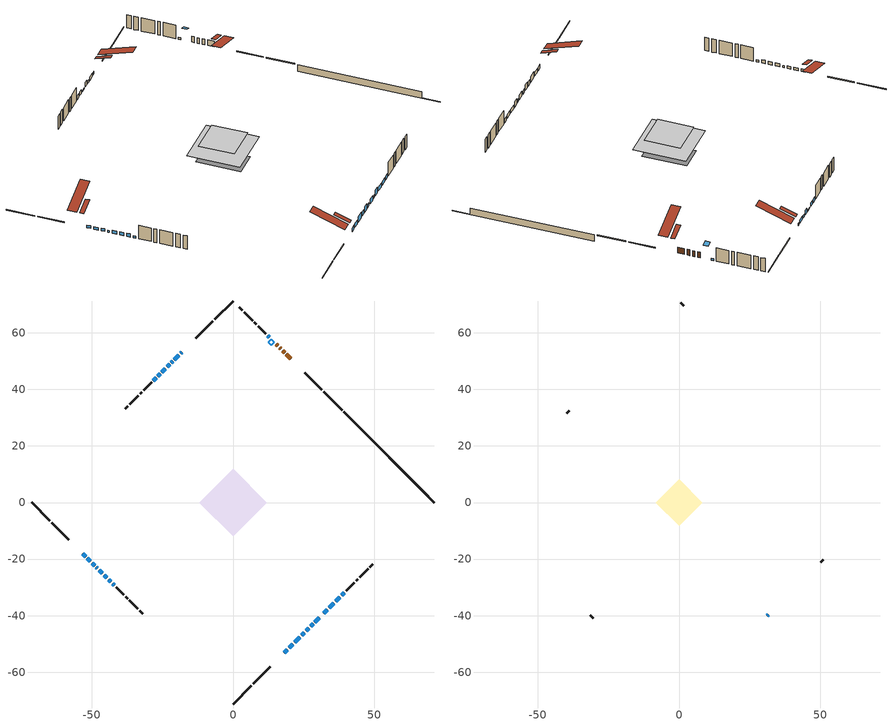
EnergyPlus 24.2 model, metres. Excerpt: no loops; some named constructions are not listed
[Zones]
conditioned space
 floor outside (Floor1 construction): -3.86,0 0,3.86 3.86,0 0,-3.86 z1.25
 floor adiabatic (AdiabaticFloorConstruction): -11.9,0 0,11.9 11.9,0 0,-11.9 z3.69
 floor foundation (Slab1 construction): -8,2.19 -2.19,8 8,-2.19 2.19,-8 z-1.13
 wall outside (RimJoist1 construction): 0,-71.2 6.49,-64.72 / -71.2,0 -64.72,-6.49 / 0,71.2 -6.49,64.72 / 38.54,32.66 32.05,39.15 z1.25:1.55
 wall outside (RimJoist2 construction): 7.14,-64.06 13.14,-58.06 / -64.06,-7.14 -58.06,-13.14 / -7.14,64.06 -13.14,58.06 / 31.4,39.81 25.4,45.81 z1.25:1.55
 wall outside (AdiabaticWallConstruction 1): 20.39,50.81 18.86,52.34 / 18.2,53 17.6,53.61 / 16.94,54.26 16.49,54.71 / 15.84,55.36 15.27,55.94 z1.25:3.28
 wall outside (AdiabaticWallConstruction): -18.15,53.06 -18.44,52.77 / -53.06,-18.15 -52.1,-19.1 / -51.45,-19.76 -50.4,-20.8 / -49.75,-21.46 -48.94,-22.27 / -21.37,49.84 -21.76,49.44 z1.25:2.17; 18.15,-53.06 19.19,-52.01 / 19.85,-51.36 21.14,-50.06 / 36.23,-34.97 37.78,-33.42 / -25.76,45.44 -26.52,44.68 / -27.17,44.03 -28.11,43.09 z1.25:2.57; 21.8,-49.41 23.67,-47.54 / 25.81,-45.4 26.85,-44.35 / 32.15,-39.05 33.39,-37.81 z1.25:3.23; -19.09,52.11 -20.71,50.49 / 27.5,-43.7 28.31,-42.89 / -47.28,-23.92 -46.24,-24.96 / -45.58,-25.62 -44.63,-26.57 / -43.97,-27.23 -43.16,-28.04 z1.25:2.37; 24.32,-46.88 25.15,-46.05 z1.25:2.77; 28.97,-42.23 30.48,-40.72 z1.25:2.9; -48.28,-22.92 -47.94,-23.26 z1.25:1.91; -22.42,48.79 -23.23,47.98 z1.25:2.93; 12.82,58.39 12.29,58.91 / -42.51,-28.69 -41.99,-29.22 z1.25:1.94; 34.05,-37.15 35.58,-35.63 z1.25:2.6; -23.88,47.32 -25.11,46.1 z1.25:1.5; 38.43,-32.77 39.39,-31.81 z1.25:2.47
 wall outside (Wall1 construction): 40.05,-31.15 42.84,-28.36 / -41.33,-29.87 -38.54,-32.67 / -28.76,42.44 -31.56,39.64 / 11.64,59.57 8.84,62.36 z1.25:6.13
 wall outside (Wall2 construction): 43.5,-27.7 44.11,-27.09 / -37.88,-33.32 -37.27,-33.94 / -32.22,38.99 -32.83,38.38 / 8.18,63.02 7.57,63.63 z1.25:6.13
 wall outside (Wall3 construction): 44.77,-26.43 47.75,-23.45 / -36.61,-34.59 -33.63,-37.58 / -33.48,37.72 -36.47,34.74 / 6.92,64.29 3.93,67.27 z1.25:6.13
 wall outside (Wall4 construction): 48.41,-22.79 49.42,-21.78 / -32.97,-38.23 -31.96,-39.24 / -37.12,34.08 -38.13,33.07 / 3.28,67.93 2.27,68.94 z1.25:6.13
 wall foundation (FoundationWall1 construction): 39.2,32.01,-1.13 39.2,32.01,1.25 67.11,4.09,1.25 67.11,4.09,-1.03 71.2,0,-1.03 71.2,0,-1.13
 window (WindowConstruction 18): -18.15,53.06 -18.44,52.77 z1.25:2.16
 window (WindowConstruction 2): 18.15,-53.06 19.19,-52.01 z1.25:2.57
 window (WindowConstruction 3): 19.85,-51.36 21.14,-50.06 z1.25:2.57
 window (WindowConstruction 4): 21.8,-49.41 23.67,-47.54 z1.25:3.23
 window (WindowConstruction 5): -53.06,-18.15 -52.1,-19.1 z1.25:2.16
 window (WindowConstruction 6): -51.45,-19.76 -50.4,-20.8 z1.25:2.16
 window (WindowConstruction 7): -49.75,-21.46 -48.94,-22.27 z1.25:2.16
 window (WindowConstruction 8): -19.09,52.11 -20.71,50.49 z1.25:2.37
 window (WindowConstruction 9): 24.32,-46.88 25.15,-46.05 z1.25:2.77
 window (WindowConstruction 10): 25.81,-45.4 26.85,-44.35 z1.25:3.23
 window (WindowConstruction 11): 27.51,-43.7 28.31,-42.89 z1.25:2.37
 window (WindowConstruction 12): 28.97,-42.23 30.48,-40.72 z1.25:2.9
 window (WindowConstruction 13): -48.28,-22.92 -47.94,-23.26 z1.25:1.91
 window (WindowConstruction 14): -47.28,-23.92 -46.24,-24.96 z1.25:2.37
 window (WindowConstruction 15): -45.58,-25.62 -44.63,-26.57 z1.25:2.37
 window (WindowConstruction 19): -21.37,49.84 -21.76,49.44 z1.25:2.16
 window (WindowConstruction 16): -22.42,48.79 -23.23,47.98 z1.25:2.93
 window (WindowConstruction 17): -43.97,-27.23 -43.17,-28.04 z1.25:2.37
 window (WindowConstruction 22): 12.81,58.39 12.29,58.91 z1.25:1.94
 window (WindowConstruction 23): 32.15,-39.05 33.39,-37.81 z1.25:3.23
 window (WindowConstruction 24): 34.05,-37.15 35.57,-35.63 z1.25:2.6
 window (WindowConstruction 25): 36.23,-34.97 37.78,-33.43 z1.25:2.57
 window (WindowConstruction 26): -42.51,-28.69 -41.99,-29.22 z1.25:1.94
 window (WindowConstruction 20): -23.88,47.32 -25.11,46.1 z1.25:1.5
 window (WindowConstruction 21): 38.43,-32.77 39.39,-31.81 z1.25:2.47
 window (WindowConstruction): -25.76,45.44 -26.52,44.69 z1.25:2.57
 window (WindowConstruction 1): -27.17,44.03 -28.11,43.1 z1.25:2.57
 door (Door): 20.39,50.81 18.86,52.34 z1.25:3.28
 door (Door 1): 18.2,53 17.6,53.61 z1.25:3.28
 door (Door 2): 16.94,54.26 16.5,54.71 z1.25:3.28
 door (Door 3): 15.84,55.36 15.27,55.94 z1.25:3.28
 ceiling adiabatic (AdiabaticFloorConstruction): 0,-11.9 11.9,0 0,11.9 -11.9,0 z3.69
 roof outside (Roof2 construction): 17.49,-53.71,6.13 13.95,-50.17,7.8 13.01,-51.1,7.8 16.56,-54.65,6.13; -53.71,-17.49,6.13 -50.17,-13.95,7.8 -51.1,-13.01,7.8 -54.65,-16.56,6.13; -17.49,53.71,6.13 -13.95,50.17,7.8 -13.01,51.1,7.8 -16.56,54.65,6.13; 21.05,50.15,6.13 17.51,46.61,7.8 18.44,45.68,7.8 21.98,49.22,6.13
 roof outside (AdiabaticRoofConstruction): 13.47,57.73,6.13 12.39,56.65,6.64 13.53,55.51,6.64 14.61,56.59,6.13
 skylight (SkylightConstruction): 13.47,57.73,6.13 12.39,56.65,6.64 13.53,55.52,6.64 14.61,56.59,6.13
attic - vented
 floor to conditioned space (Floor3 construction Reversed): -8.18,0 0,8.18 8.18,0 0,-8.18 z6.13
 wall outside (AdiabaticWallConstruction): 31.13,-40.07 31.5,-39.71 z1.25:2.17
 wall outside (Wall5 construction): 50.08,-21.13 51.03,-20.17 / -31.3,-39.9 -30.35,-40.85 / -38.79,32.41 -39.74,31.46 / 1.61,69.59 0.66,70.55 z1.25:6.13
 window (WindowConstruction 27): 31.14,-40.07 31.5,-39.71 z1.25:2.16
 roof outside (Roof1 construction): 15.9,-55.3,6.13 7.93,-47.34,9.88 5.83,-49.44,9.88 13.8,-57.4,6.13; -55.3,-15.9,6.13 -47.34,-7.93,9.88 -49.44,-5.83,9.88 -57.4,-13.8,6.13; -15.9,55.3,6.13 -7.93,47.34,9.88 -5.83,49.44,9.88 -13.8,57.4,6.13; 22.64,48.56,6.13 14.67,40.6,9.88 16.77,38.5,9.88 24.74,46.46,6.13
[Schedule:Day:Interval]
clothes dryer exhaust 0 schedule day: No, 01:00, 0.123457, 02:00, 0.0740741, 03:00, 0.0493827, 04:00, 0.0246914, 05:00, 0.0493827, 06:00, 0.0740741, 07:00, 0.197531, 08:00, 0.395062, 09:00, 0.592593, 10:00, 0.839506, 11:00, 0.962963, 12:00, 1, 13:00, 0.91358, 14:00, 0.82716, 15:00, 0.716049, 16:00, 0.753086, 17:00, 0.679012, 18:00, 0.666667, 20:00, 0.62963, 21:00, 0.641975, 22:00, 0.666667, 23:00, 0.54321, 24:00, 0.296296
clothes dryer exhaust 0 schedule default day; cooling season schedule day; cooling season schedule day 2; cooling season schedule default day; exterior lighting schedule default day; natural vent schedule default day: No, 24:00, 0
cooling season schedule day 1: No, 24:00, 1
exterior lighting schedule day: No, 01:00, 0.566667, 03:00, 0.524167, 05:00, 0.495833, 06:00, 0.5525, 07:00, 0.623333, 08:00, 0.580833, 09:00, 0.439167, 10:00, 0.354167, 12:00, 0.34, 13:00, 0.354167, 14:00, 0.396667, 15:00, 0.425, 16:00, 0.495833, 17:00, 0.623333, 18:00, 0.793333, 19:00, 0.906667, 20:00, 0.963333, 21:00, 0.991667, 22:00, 0.920833, 23:00, 0.793333, 24:00, 0.665833
exterior lighting schedule day 1: No, 01:00, 0.528571, 03:00, 0.488929, 05:00, 0.4625, 06:00, 0.515357, 07:00, 0.581429, 08:00, 0.541786, 09:00, 0.409643, 10:00, 0.330357, 12:00, 0.317143, 13:00, 0.330357, 14:00, 0.37, 15:00, 0.396429, 16:00, 0.4625, 17:00, 0.581429, 18:00, 0.74, 19:00, 0.845714, 20:00, 0.898571, 21:00, 0.925, 22:00, 0.858929, 23:00, 0.74, 24:00, 0.621071
exterior lighting schedule day 10: No, 01:00, 0.552381, 03:00, 0.510952, 05:00, 0.483333, 06:00, 0.538571, 07:00, 0.607619, 08:00, 0.56619, 09:00, 0.428095, 10:00, 0.345238, 12:00, 0.331429, 13:00, 0.345238, 14:00, 0.386667, 15:00, 0.414286, 16:00, 0.483333, 17:00, 0.607619, 18:00, 0.773333, 19:00, 0.88381, 20:00, 0.939048, 21:00, 0.966667, 22:00, 0.897619, 23:00, 0.773333, 24:00, 0.649048
exterior lighting schedule day 11: No, 01:00, 0.571429, 03:00, 0.528571, 05:00, 0.5, 06:00, 0.557143, 07:00, 0.628571, 08:00, 0.585714, 09:00, 0.442857, 10:00, 0.357143, 12:00, 0.342857, 13:00, 0.357143, 14:00, 0.4, 15:00, 0.428571, 16:00, 0.5, 17:00, 0.628571, 18:00, 0.8, 19:00, 0.914286, 20:00, 0.971429, 21:00, 1, 22:00, 0.928571, 23:00, 0.8, 24:00, 0.671429
exterior lighting schedule day 2: No, 01:00, 0.485714, 03:00, 0.449286, 05:00, 0.425, 06:00, 0.473571, 07:00, 0.534286, 08:00, 0.497857, 09:00, 0.376429, 10:00, 0.303571, 12:00, 0.291429, 13:00, 0.303571, 14:00, 0.34, 15:00, 0.364286, 16:00, 0.425, 17:00, 0.534286, 18:00, 0.68, 19:00, 0.777143, 20:00, 0.825714, 21:00, 0.85, 22:00, 0.789286, 23:00, 0.68, 24:00, 0.570714
exterior lighting schedule day 3: No, 01:00, 0.442857, 03:00, 0.409643, 05:00, 0.3875, 06:00, 0.431786, 07:00, 0.487143, 08:00, 0.453929, 09:00, 0.343214, 10:00, 0.276786, 12:00, 0.265714, 13:00, 0.276786, 14:00, 0.31, 15:00, 0.332143, 16:00, 0.3875, 17:00, 0.487143, 18:00, 0.62, 19:00, 0.708571, 20:00, 0.752857, 21:00, 0.775, 22:00, 0.719643, 23:00, 0.62, 24:00, 0.520357
exterior lighting schedule day 4: No, 01:00, 0.4, 03:00, 0.37, 05:00, 0.35, 06:00, 0.39, 07:00, 0.44, 08:00, 0.41, 09:00, 0.31, 10:00, 0.25, 12:00, 0.24, 13:00, 0.25, 14:00, 0.28, 15:00, 0.3, 16:00, 0.35, 17:00, 0.44, 18:00, 0.56, 19:00, 0.64, 20:00, 0.68, 21:00, 0.7, 22:00, 0.65, 23:00, 0.56, 24:00, 0.47
exterior lighting schedule day 5: No, 01:00, 0.380952, 03:00, 0.352381, 05:00, 0.333333, 06:00, 0.371429, 07:00, 0.419048, 08:00, 0.390476, 09:00, 0.295238, 10:00, 0.238095, 12:00, 0.228571, 13:00, 0.238095, 14:00, 0.266667, 15:00, 0.285714, 16:00, 0.333333, 17:00, 0.419048, 18:00, 0.533333, 19:00, 0.609524, 20:00, 0.647619, 21:00, 0.666667, 22:00, 0.619048, 23:00, 0.533333, 24:00, 0.447619
exterior lighting schedule day 6: No, 01:00, 0.390476, 03:00, 0.36119, 05:00, 0.341667, 06:00, 0.380714, 07:00, 0.429524, 08:00, 0.400238, 09:00, 0.302619, 10:00, 0.244048, 12:00, 0.234286, 13:00, 0.244048, 14:00, 0.273333, 15:00, 0.292857, 16:00, 0.341667, 17:00, 0.429524, 18:00, 0.546667, 19:00, 0.624762, 20:00, 0.66381, 21:00, 0.683333, 22:00, 0.634524, 23:00, 0.546667, 24:00, 0.45881
exterior lighting schedule day 7: No, 01:00, 0.419048, 03:00, 0.387619, 05:00, 0.366667, 06:00, 0.408571, 07:00, 0.460952, 08:00, 0.429524, 09:00, 0.324762, 10:00, 0.261905, 12:00, 0.251429, 13:00, 0.261905, 14:00, 0.293333, 15:00, 0.314286, 16:00, 0.366667, 17:00, 0.460952, 18:00, 0.586667, 19:00, 0.670476, 20:00, 0.712381, 21:00, 0.733333, 22:00, 0.680952, 23:00, 0.586667, 24:00, 0.492381
exterior lighting schedule day 8: No, 01:00, 0.466667, 03:00, 0.431667, 05:00, 0.408333, 06:00, 0.455, 07:00, 0.513333, 08:00, 0.478333, 09:00, 0.361667, 10:00, 0.291667, 12:00, 0.28, 13:00, 0.291667, 14:00, 0.326667, 15:00, 0.35, 16:00, 0.408333, 17:00, 0.513333, 18:00, 0.653333, 19:00, 0.746667, 20:00, 0.793333, 21:00, 0.816667, 22:00, 0.758333, 23:00, 0.653333, 24:00, 0.548333
exterior lighting schedule day 9: No, 01:00, 0.509524, 03:00, 0.47131, 05:00, 0.445833, 06:00, 0.496786, 07:00, 0.560476, 08:00, 0.522262, 09:00, 0.394881, 10:00, 0.318452, 12:00, 0.305714, 13:00, 0.318452, 14:00, 0.356667, 15:00, 0.382143, 16:00, 0.445833, 17:00, 0.560476, 18:00, 0.713333, 19:00, 0.815238, 20:00, 0.86619, 21:00, 0.891667, 22:00, 0.827976, 23:00, 0.713333, 24:00, 0.59869
[Schedule:Week:Daily]
clothes dryer exhaust 0 schedule Week Rule - Jan1-Dec31: clothes dryer exhaust 0 schedule day, clothes dryer exhaust 0 schedule day, clothes dryer exhaust 0 schedule day, clothes dryer exhaust 0 schedule day, clothes dryer exhaust 0 schedule day, clothes dryer exhaust 0 schedule day, clothes dryer exhaust 0 schedule day, clothes dryer exhaust 0 schedule default day, clothes dryer exhaust 0 schedule default day, clothes dryer exhaust 0 schedule default day, clothes dryer exhaust 0 schedule default day, clothes dryer exhaust 0 schedule default day
cooling season schedule Week Rule - Jan1-May26: cooling season schedule day, cooling season schedule day, cooling season schedule day, cooling season schedule day, cooling season schedule day, cooling season schedule day, cooling season schedule day, cooling season schedule default day, cooling season schedule default day, cooling season schedule default day, cooling season schedule default day, cooling season schedule default day
cooling season schedule Week Rule - May27-Jun2: cooling season schedule day, cooling season schedule day, cooling season schedule day, cooling season schedule day, cooling season schedule day, cooling season schedule day 1, cooling season schedule day 1, cooling season schedule default day, cooling season schedule default day, cooling season schedule default day, cooling season schedule default day, cooling season schedule default day
cooling season schedule Week Rule - Jun3-Sep29: cooling season schedule day 1, cooling season schedule day 1, cooling season schedule day 1, cooling season schedule day 1, cooling season schedule day 1, cooling season schedule day 1, cooling season schedule day 1, cooling season schedule default day, cooling season schedule default day, cooling season schedule default day, cooling season schedule default day, cooling season schedule default day
cooling season schedule Week Rule - Sep30-Oct6: cooling season schedule day 1, cooling season schedule day 2, cooling season schedule day 2, cooling season schedule day 2, cooling season schedule day 2, cooling season schedule day 2, cooling season schedule day 2, cooling season schedule default day, cooling season schedule default day, cooling season schedule default day, cooling season schedule default day, cooling season schedule default day
cooling season schedule Week Rule - Oct7-Dec31: cooling season schedule day 2, cooling season schedule day 2, cooling season schedule day 2, cooling season schedule day 2, cooling season schedule day 2, cooling season schedule day 2, cooling season schedule day 2, cooling season schedule default day, cooling season schedule default day, cooling season schedule default day, cooling season schedule default day, cooling season schedule default day
exterior lighting schedule Week Rule - Jan1-Jan27: exterior lighting schedule day, exterior lighting schedule day, exterior lighting schedule day, exterior lighting schedule day, exterior lighting schedule day, exterior lighting schedule day, exterior lighting schedule day, exterior lighting schedule default day, exterior lighting schedule default day, exterior lighting schedule default day, exterior lighting schedule default day, exterior lighting schedule default day
exterior lighting schedule Week Rule - Jan28-Feb3: exterior lighting schedule day, exterior lighting schedule day, exterior lighting schedule day, exterior lighting schedule day, exterior lighting schedule day 1, exterior lighting schedule day 1, exterior lighting schedule day 1, exterior lighting schedule default day, exterior lighting schedule default day, exterior lighting schedule default day, exterior lighting schedule default day, exterior lighting schedule default day
exterior lighting schedule Week Rule - Feb4-Feb24: exterior lighting schedule day 1, exterior lighting schedule day 1, exterior lighting schedule day 1, exterior lighting schedule day 1, exterior lighting schedule day 1, exterior lighting schedule day 1, exterior lighting schedule day 1, exterior lighting schedule default day, exterior lighting schedule default day, exterior lighting schedule default day, exterior lighting schedule default day, exterior lighting schedule default day
exterior lighting schedule Week Rule - Feb25-Mar3: exterior lighting schedule day 1, exterior lighting schedule day 1, exterior lighting schedule day 1, exterior lighting schedule day 1, exterior lighting schedule day 2, exterior lighting schedule day 2, exterior lighting schedule day 2, exterior lighting schedule default day, exterior lighting schedule default day, exterior lighting schedule default day, exterior lighting schedule default day, exterior lighting schedule default day
exterior lighting schedule Week Rule - Mar4-Mar31: exterior lighting schedule day 2, exterior lighting schedule day 2, exterior lighting schedule day 2, exterior lighting schedule day 2, exterior lighting schedule day 2, exterior lighting schedule day 2, exterior lighting schedule day 2, exterior lighting schedule default day, exterior lighting schedule default day, exterior lighting schedule default day, exterior lighting schedule default day, exterior lighting schedule default day
exterior lighting schedule Week Rule - Apr1-Apr28: exterior lighting schedule day 3, exterior lighting schedule day 3, exterior lighting schedule day 3, exterior lighting schedule day 3, exterior lighting schedule day 3, exterior lighting schedule day 3, exterior lighting schedule day 3, exterior lighting schedule default day, exterior lighting schedule default day, exterior lighting schedule default day, exterior lighting schedule default day, exterior lighting schedule default day
exterior lighting schedule Week Rule - Apr29-May5: exterior lighting schedule day 3, exterior lighting schedule day 3, exterior lighting schedule day 4, exterior lighting schedule day 4, exterior lighting schedule day 4, exterior lighting schedule day 4, exterior lighting schedule day 4, exterior lighting schedule default day, exterior lighting schedule default day, exterior lighting schedule default day, exterior lighting schedule default day, exterior lighting schedule default day
exterior lighting schedule Week Rule - May6-May26: exterior lighting schedule day 4, exterior lighting schedule day 4, exterior lighting schedule day 4, exterior lighting schedule day 4, exterior lighting schedule day 4, exterior lighting schedule day 4, exterior lighting schedule day 4, exterior lighting schedule default day, exterior lighting schedule default day, exterior lighting schedule default day, exterior lighting schedule default day, exterior lighting schedule default day
exterior lighting schedule Week Rule - May27-Jun2: exterior lighting schedule day 4, exterior lighting schedule day 4, exterior lighting schedule day 4, exterior lighting schedule day 4, exterior lighting schedule day 4, exterior lighting schedule day 5, exterior lighting schedule day 5, exterior lighting schedule default day, exterior lighting schedule default day, exterior lighting schedule default day, exterior lighting schedule default day, exterior lighting schedule default day
exterior lighting schedule Week Rule - Jun3-Jun30: exterior lighting schedule day 5, exterior lighting schedule day 5, exterior lighting schedule day 5, exterior lighting schedule day 5, exterior lighting schedule day 5, exterior lighting schedule day 5, exterior lighting schedule day 5, exterior lighting schedule default day, exterior lighting schedule default day, exterior lighting schedule default day, exterior lighting schedule default day, exterior lighting schedule default day
exterior lighting schedule Week Rule - Jul1-Jul28: exterior lighting schedule day 6, exterior lighting schedule day 6, exterior lighting schedule day 6, exterior lighting schedule day 6, exterior lighting schedule day 6, exterior lighting schedule day 6, exterior lighting schedule day 6, exterior lighting schedule default day, exterior lighting schedule default day, exterior lighting schedule default day, exterior lighting schedule default day, exterior lighting schedule default day
exterior lighting schedule Week Rule - Jul29-Aug4: exterior lighting schedule day 6, exterior lighting schedule day 6, exterior lighting schedule day 6, exterior lighting schedule day 7, exterior lighting schedule day 7, exterior lighting schedule day 7, exterior lighting schedule day 7, exterior lighting schedule default day, exterior lighting schedule default day, exterior lighting schedule default day, exterior lighting schedule default day, exterior lighting schedule default day
exterior lighting schedule Week Rule - Aug5-Aug25: exterior lighting schedule day 7, exterior lighting schedule day 7, exterior lighting schedule day 7, exterior lighting schedule day 7, exterior lighting schedule day 7, exterior lighting schedule day 7, exterior lighting schedule day 7, exterior lighting schedule default day, exterior lighting schedule default day, exterior lighting schedule default day, exterior lighting schedule default day, exterior lighting schedule default day
exterior lighting schedule Week Rule - Aug26-Sep1: exterior lighting schedule day 7, exterior lighting schedule day 7, exterior lighting schedule day 7, exterior lighting schedule day 7, exterior lighting schedule day 7, exterior lighting schedule day 7, exterior lighting schedule day 8, exterior lighting schedule default day, exterior lighting schedule default day, exterior lighting schedule default day, exterior lighting schedule default day, exterior lighting schedule default day
exterior lighting schedule Week Rule - Sep2-Sep29: exterior lighting schedule day 8, exterior lighting schedule day 8, exterior lighting schedule day 8, exterior lighting schedule day 8, exterior lighting schedule day 8, exterior lighting schedule day 8, exterior lighting schedule day 8, exterior lighting schedule default day, exterior lighting schedule default day, exterior lighting schedule default day, exterior lighting schedule default day, exterior lighting schedule default day
exterior lighting schedule Week Rule - Sep30-Oct6: exterior lighting schedule day 8, exterior lighting schedule day 9, exterior lighting schedule day 9, exterior lighting schedule day 9, exterior lighting schedule day 9, exterior lighting schedule day 9, exterior lighting schedule day 9, exterior lighting schedule default day, exterior lighting schedule default day, exterior lighting schedule default day, exterior lighting schedule default day, exterior lighting schedule default day
exterior lighting schedule Week Rule - Oct7-Oct27: exterior lighting schedule day 9, exterior lighting schedule day 9, exterior lighting schedule day 9, exterior lighting schedule day 9, exterior lighting schedule day 9, exterior lighting schedule day 9, exterior lighting schedule day 9, exterior lighting schedule default day, exterior lighting schedule default day, exterior lighting schedule default day, exterior lighting schedule default day, exterior lighting schedule default day
exterior lighting schedule Week Rule - Oct28-Nov3: exterior lighting schedule day 9, exterior lighting schedule day 9, exterior lighting schedule day 9, exterior lighting schedule day 9, exterior lighting schedule day 10, exterior lighting schedule day 10, exterior lighting schedule day 10, exterior lighting schedule default day, exterior lighting schedule default day, exterior lighting schedule default day, exterior lighting schedule default day, exterior lighting schedule default day
exterior lighting schedule Week Rule - Nov4-Nov24: exterior lighting schedule day 10, exterior lighting schedule day 10, exterior lighting schedule day 10, exterior lighting schedule day 10, exterior lighting schedule day 10, exterior lighting schedule day 10, exterior lighting schedule day 10, exterior lighting schedule default day, exterior lighting schedule default day, exterior lighting schedule default day, exterior lighting schedule default day, exterior lighting schedule default day
exterior lighting schedule Week Rule - Nov25-Dec1: exterior lighting schedule day 10, exterior lighting schedule day 10, exterior lighting schedule day 10, exterior lighting schedule day 10, exterior lighting schedule day 10, exterior lighting schedule day 10, exterior lighting schedule day 11, exterior lighting schedule default day, exterior lighting schedule default day, exterior lighting schedule default day, exterior lighting schedule default day, exterior lighting schedule default day
exterior lighting schedule Week Rule - Dec2-Dec31: exterior lighting schedule day 11, exterior lighting schedule day 11, exterior lighting schedule day 11, exterior lighting schedule day 11, exterior lighting schedule day 11, exterior lighting schedule day 11, exterior lighting schedule day 11, exterior lighting schedule default day, exterior lighting schedule default day, exterior lighting schedule default day, exterior lighting schedule default day, exterior lighting schedule default day
natural vent schedule Week Rule - Jan1-Dec31: natural vent schedule default day, natural vent schedule default day, natural vent schedule default day, natural vent schedule default day, natural vent schedule default day, natural vent schedule default day, natural vent schedule default day, natural vent schedule default day, natural vent schedule default day, natural vent schedule default day, natural vent schedule default day, natural vent schedule default day
[Schedule:Year]
clothes dryer exhaust 0 schedule: clothes dryer exhaust 0 schedule Week Rule - Jan1-Dec31, 1, 1, 12, 31
cooling season schedule: cooling season schedule Week Rule - Jan1-May26, 1, 1, 5, 26, cooling season schedule Week Rule - May27-Jun2, 5, 27, 6, 2, cooling season schedule Week Rule - Jun3-Sep29, 6, 3, 9, 29, cooling season schedule Week Rule - Sep30-Oct6, 9, 30, 10, 6, cooling season schedule Week Rule - Oct7-Dec31, 10, 7, 12, 31
natural vent schedule: natural vent schedule Week Rule - Jan1-Dec31, 1, 1, 12, 31
